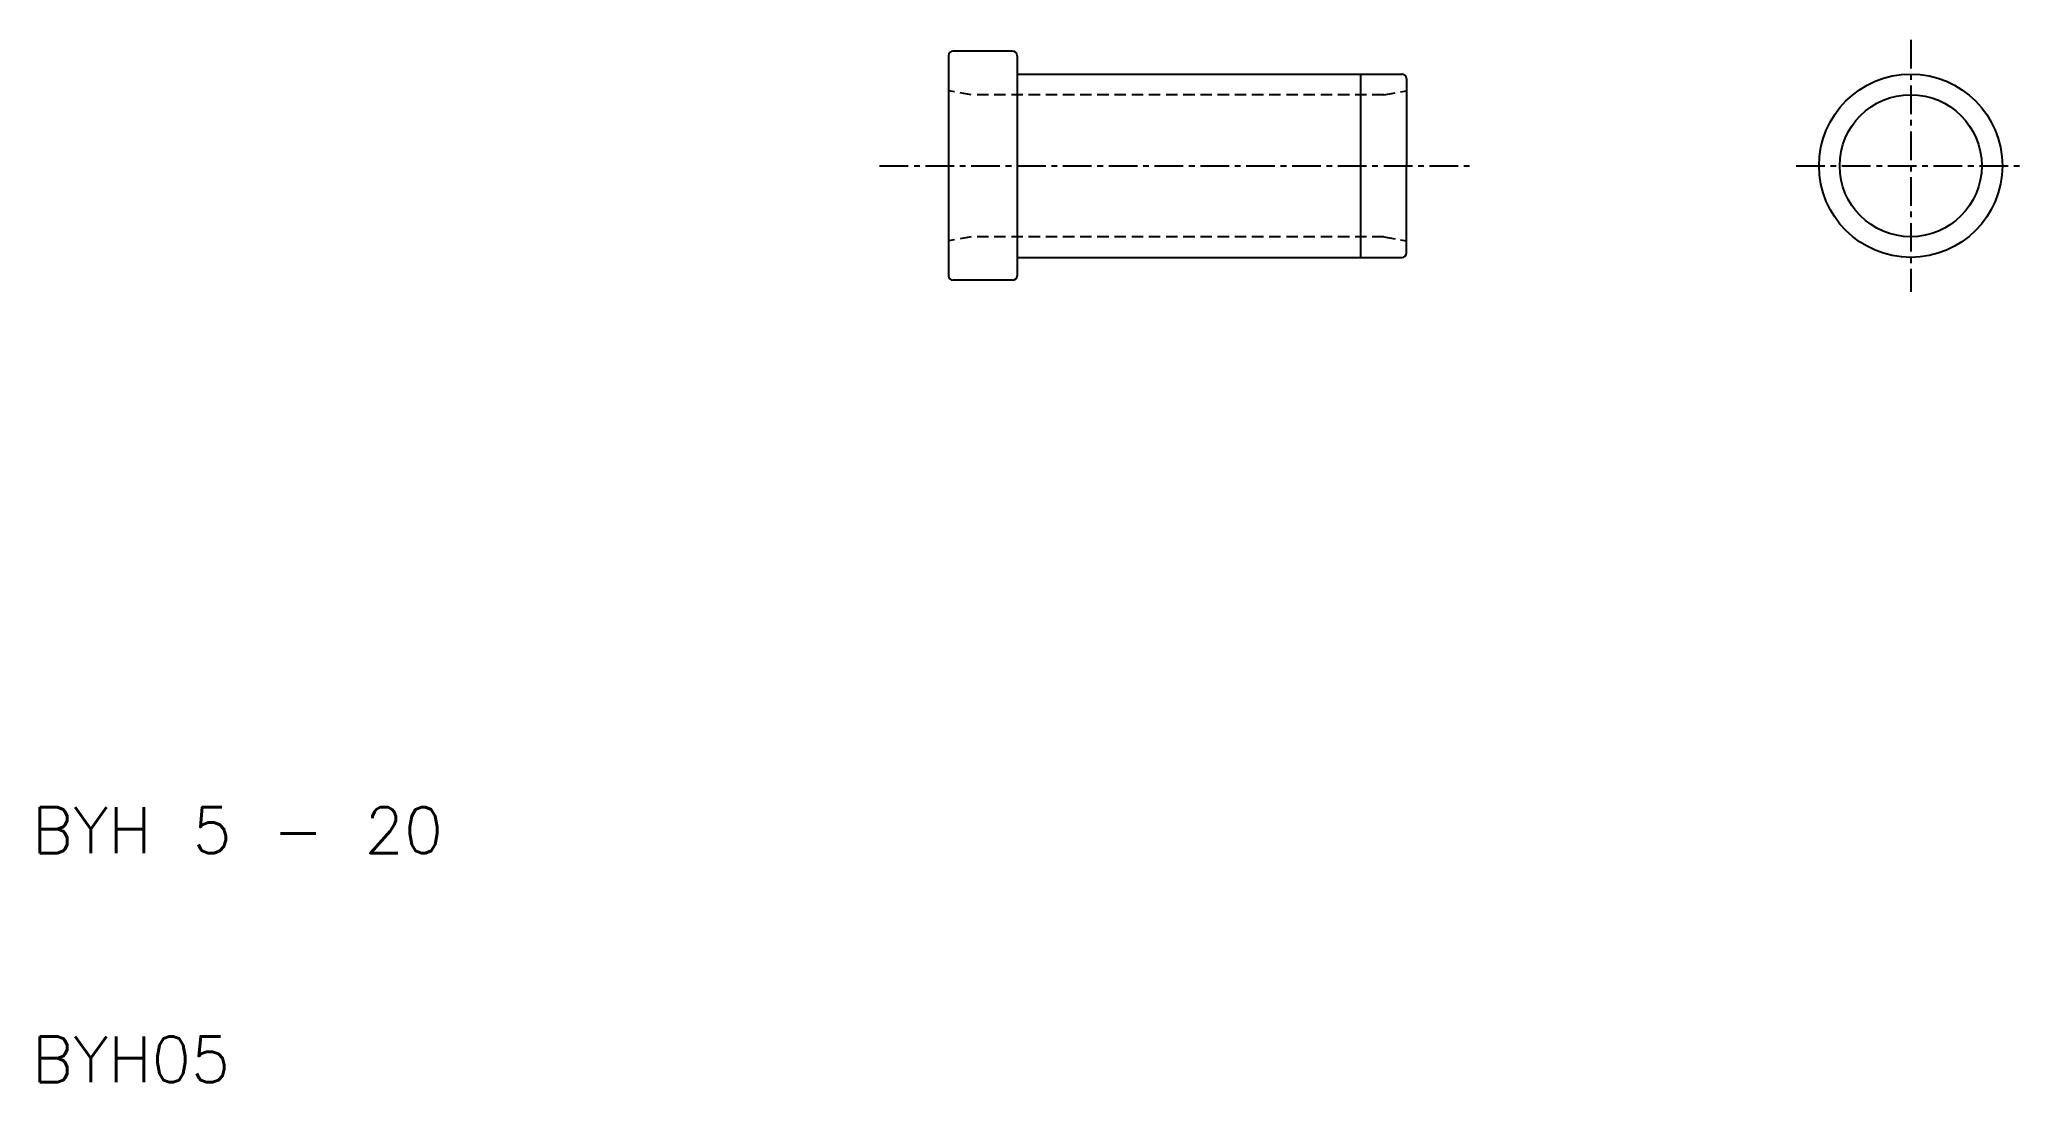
# Model space of a CAD drawing. Extents: x 9.7 to 96.4, y 66.5 to 112.
import ezdxf

# ---------------------------------------------------------------- set-up
doc = ezdxf.new("R2010")
doc.units = 0
doc.linetypes.add('CENTER', pattern=[2, 1.25, -0.25, 0.25, -0.25])
doc.linetypes.add('DASHED', pattern=[0.75, 0.5, -0.25])
doc.layers.get('0').update_dxf_attribs({"linetype": 'CONTINUOUS'})
doc.layers.add('CENTER', color=1, linetype='CENTER')
doc.styles.get("Standard").update_dxf_attribs({"font": 'txt.shx', "bigfont": 'bigfont.shx'})

msp = doc.modelspace()

# ---------------------------------------------------------------- linework, layer by layer
at = {"color": 7, "linetype": 'CONTINUOUS'}
for p, q in [((49.395, 111.277), (49.395, 101.677)), ((52.195, 111.477), (49.595, 111.477)), ((52.395, 111.277), (52.395, 101.677)), ((52.395, 110.477), (69.195, 110.477)), ((67.395, 102.477), (67.395, 110.477)), ((69.395, 110.277), (69.395, 106.477)), ((69.395, 102.677), (69.395, 106.477)), ((52.395, 102.477), (69.195, 102.477)), ((52.195, 101.477), (49.595, 101.477))]:
    msp.add_line(p, q, dxfattribs=at)
at = {"color": 3, "linetype": 'DASHED'}
for p, q in [((50.395, 109.577), (49.395, 109.753)), ((68.395, 109.577), (50.395, 109.577)), ((68.395, 109.577), (69.395, 109.753)), ((50.395, 103.377), (49.395, 103.201)), ((68.395, 103.377), (50.395, 103.377)), ((68.395, 103.377), (69.395, 103.201))]:
    msp.add_line(p, q, dxfattribs=at)
at = {"color": 7, "linetype": 'CONTINUOUS'}
for radius in [4, 3.1]:
    msp.add_circle((91.395, 106.477), radius, dxfattribs=at)
for centre, start, end in [((49.595, 111.277), 90, 180), ((52.195, 111.277), 0, 90), ((69.195, 110.277), 0, 90), ((69.195, 102.677), 270, 0), ((49.595, 101.677), 180, 270), ((52.195, 101.677), 270, 0)]:
    msp.add_arc(centre, 0.2, start, end, dxfattribs=at)
at = {"layer": 'CENTER', "color": 1, "linetype": 'CENTER'}
for p, q in [((91.395, 111.977), (91.395, 100.977)), ((46.395, 106.477), (72.395, 106.477)), ((86.395, 106.477), (96.395, 106.477))]:
    msp.add_line(p, q, dxfattribs=at)

# ---------------------------------------------------------------- texts
at = {"color": 7, "linetype": 'CONTINUOUS'}
for s, p in [('BYH 5 - 20', (9.395, 76.477)), ('BYH05', (9.395, 66.477))]:
    msp.add_text(s, height=2, dxfattribs=at).set_placement(p)

doc.saveas('drawing.dxf')
